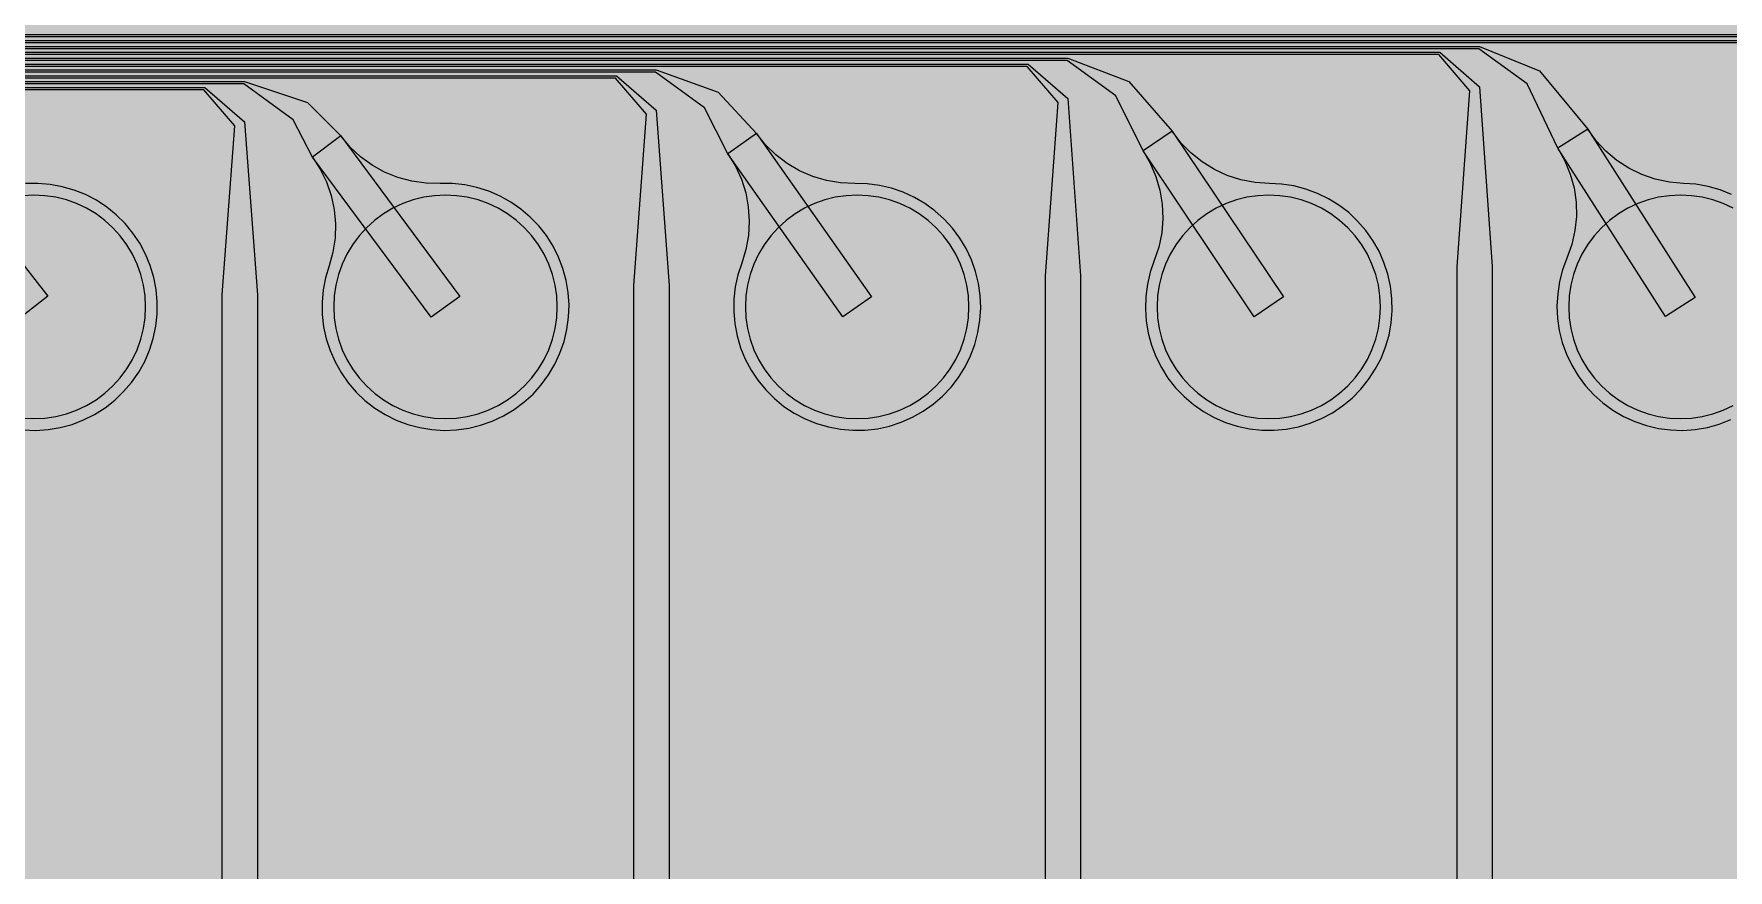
# Model space of a CAD drawing. Header units: metres. Extents: x -7240 to 10960, y -29667 to 1823.
# Drawn here: x -2627 to -1187, y -21631 to -20920 of the extents above; entities that cross this region are included whole.
import ezdxf

# ---------------------------------------------------------------- set-up
doc = ezdxf.new("R2010")
doc.units = ezdxf.units.M
for name, color, linetype in [('Metal1', 4, 'CONTINUOUS'), ('Polyimide', 7, 'CONTINUOUS'), ('Polyimide_Negative', 5, 'CONTINUOUS')]:
    doc.layers.add(name, color=color, linetype=linetype)

msp = doc.modelspace()

# ---------------------------------------------------------------- hatches: boundary and pattern name
at = {"layer": 'Polyimide'}
msp.add_hatch(color=7, dxfattribs=at).paths.add_polyline_path([(4088.5, -11806.9), (4098.7, -11851.2), (4115.6, -11893.5), (4138.6, -11932.7), (4167.4, -11968), (4201.1, -11998.5), (4239, -12023.6), (4280.3, -12042.7), (4349.2, -12073.7), (4413.2, -12113.8), (4471.3, -12162), (4522.3, -12217.7), (4565.4, -12279.7), (4599.7, -12346.9), (4624.7, -12418.2), (4639.9, -12492.2), (4645, -12567.5), (4639.9, -12642.8), (4624.7, -12716.8), (4599.7, -12788.1), (4565.4, -12855.3), (4522.3, -12917.3), (4471.3, -12973), (4413.2, -13021.2), (4349.2, -13061.3), (4280.3, -13092.3), (4239, -13111.4), (4201.1, -13136.5), (4167.4, -13167), (4138.6, -13202.3), (4115.6, -13241.5), (4098.7, -13283.8), (4088.5, -13328.1), (4085, -13373.5), (4085, -13567.5), (4099.4, -13861.6), (4142.6, -14152.8), (4214.2, -14438.4), (4313.4, -14715.5), (4439.2, -14981.7), (4590.6, -15234.2), (4766, -15470.7), (4963.7, -15688.8), (5181.8, -15886.5), (5418.3, -16061.9), (5670.8, -16213.3), (5936.9, -16339.1), (6214.1, -16438.3), (6499.7, -16509.9), (6790.9, -16553.1), (7085, -16567.5), (9960.4, -16567.5), (10038.8, -16571.4), (10116.4, -16582.9), (10192.6, -16601.9), (10266.5, -16628.4), (10337.5, -16662), (10404.8, -16702.3), (10467.9, -16749.1), (10526.1, -16801.8), (10578.8, -16860), (10625.6, -16923), (10665.9, -16990.4), (10699.5, -17061.4), (10725.9, -17135.3), (10745, -17211.4), (10756.5, -17289.1), (10760.4, -17367.5), (10760.4, -21957.3), (10721.6, -22012.9), (10686, -22070.6), (10653.6, -22130.1), (10624.5, -22191.4), (10598.9, -22254.2), (10576.8, -22318.2), (10558.3, -22383.5), (10543.4, -22449.6), (10532.2, -22516.5), (10524.7, -22583.8), (10521, -22651.5), (10521, -22719.3), (10524.7, -22787), (10532.2, -22854.4), (10543.4, -22921.2), (10558.3, -22987.4), (10576.8, -23052.6), (10598.9, -23116.7), (10624.5, -23179.5), (10653.6, -23240.7), (10686, -23300.3), (10721.6, -23357.9), (10760.4, -23413.5), (10760.4, -28667.5), (10756.5, -28745.9), (10745, -28823.6), (10725.9, -28899.7), (10699.5, -28973.6), (10665.9, -29044.6), (10625.6, -29112), (10578.8, -29175), (10526.1, -29233.2), (10467.9, -29285.9), (10404.8, -29332.7), (10337.5, -29373), (10266.5, -29406.6), (10192.6, -29433.1), (10116.4, -29452.1), (10038.8, -29463.6), (9960.4, -29467.5), (-6239.6, -29467.5), (-6318, -29463.6), (-6395.7, -29452.1), (-6471.9, -29433.1), (-6545.8, -29406.6), (-6616.7, -29373), (-6684.1, -29332.7), (-6747.1, -29285.9), (-6805.3, -29233.2), (-6858, -29175), (-6904.8, -29112), (-6945.2, -29044.6), (-6978.7, -28973.6), (-7005.2, -28899.7), (-7024.3, -28823.6), (-7035.8, -28745.9), (-7039.6, -28667.5), (-7039.6, -23426.3), (-6999.4, -23370.1), (-6962.3, -23311.6), (-6928.7, -23251.2), (-6898.5, -23189), (-6871.8, -23125.1), (-6848.8, -23059.9), (-6829.5, -22993.4), (-6814, -22926), (-6802.4, -22857.8), (-6794.6, -22789.1), (-6790.7, -22720), (-6790.7, -22650.8), (-6794.6, -22581.8), (-6802.4, -22513), (-6814, -22444.8), (-6829.5, -22377.4), (-6848.8, -22311), (-6871.8, -22245.7), (-6898.5, -22181.9), (-6928.7, -22119.7), (-6962.3, -22059.2), (-6999.4, -22000.8), (-7039.6, -21944.5), (-7039.6, -17367.5), (-7035.8, -17289.1), (-7024.3, -17211.4), (-7005.2, -17135.3), (-6978.7, -17061.4), (-6945.2, -16990.4), (-6904.8, -16923), (-6858, -16860), (-6805.3, -16801.8), (-6747.1, -16749.1), (-6684.1, -16702.3), (-6616.7, -16662), (-6545.8, -16628.4), (-6471.9, -16601.9), (-6395.7, -16582.9), (-6318, -16571.4), (-6239.6, -16567.5), (-3334, -16567.5), (-3039.9, -16553.1), (-2748.7, -16509.9), (-2463.1, -16438.3), (-2185.9, -16339.1), (-1919.8, -16213.3), (-1667.3, -16061.9), (-1430.8, -15886.5), (-1212.7, -15688.8), (-1015, -15470.7), (-839.6, -15234.2), (-688.2, -14981.7), (-562.4, -14715.5), (-463.2, -14438.4), (-391.6, -14152.8), (-348.4, -13861.6), (-334, -13567.5), (-334, -13373.5), (-337.5, -13328.1), (-347.7, -13283.8), (-364.6, -13241.5), (-387.6, -13202.3), (-416.4, -13167), (-450.1, -13136.5), (-488, -13111.4), (-529.3, -13092.3), (-529.3, -13092.3), (-598.2, -13061.3), (-662.2, -13021.2), (-720.3, -12973), (-771.3, -12917.3), (-814.4, -12855.3), (-848.7, -12788.1), (-873.7, -12716.8), (-888.9, -12642.8), (-894, -12567.5), (-888.9, -12492.2), (-873.7, -12418.2), (-848.7, -12346.9), (-814.4, -12279.7), (-771.3, -12217.7), (-720.3, -12162), (-662.2, -12113.8), (-598.2, -12073.7), (-529.3, -12042.7), (-488, -12023.6), (-450.1, -11998.5), (-416.4, -11968), (-387.6, -11932.7), (-364.6, -11893.5), (-347.7, -11851.2), (-337.5, -11806.9), (-334, -11761.5), (-334, -11074.3), (-337.5, -11028.9), (-347.7, -10984.6), (-364.6, -10942.4), (-387.6, -10903.1), (-416.4, -10867.8), (-450.1, -10837.3), (-488, -10812.2), (-529.3, -10793.2), (-529.3, -10793.2), (-598.2, -10762.1), (-662.2, -10722.1), (-720.3, -10673.8), (-771.3, -10618.1), (-814.4, -10556.1), (-848.7, -10488.9), (-873.7, -10417.6), (-888.9, -10343.7), (-894, -10268.3), (-888.9, -10193), (-873.7, -10119), (-848.7, -10047.8), (-814.4, -9980.5), (-771.3, -9918.5), (-720.3, -9862.9), (-662.2, -9814.6), (-598.2, -9774.6), (-529.3, -9743.5), (-488, -9724.5), (-450.1, -9699.4), (-416.4, -9668.8), (-387.6, -9633.5), (-364.6, -9594.3), (-347.7, -9552), (-337.5, -9507.7), (-334, -9462.4), (-334, -8775.1), (-337.5, -8729.8), (-347.7, -8685.5), (-364.6, -8643.2), (-387.6, -8604), (-416.4, -8568.7), (-450.1, -8538.1), (-488, -8513), (-529.3, -8494), (-529.3, -8494), (-598.2, -8462.9), (-662.2, -8422.9), (-720.3, -8374.6), (-771.3, -8319), (-814.4, -8257), (-848.7, -8189.7), (-873.7, -8118.5), (-888.9, -8044.5), (-894, -7969.2), (-888.9, -7893.8), (-873.7, -7819.9), (-848.7, -7748.6), (-814.4, -7681.4), (-771.3, -7619.4), (-720.3, -7563.7), (-662.2, -7515.4), (-598.2, -7475.4), (-529.3, -7444.3), (-529.3, -7444.3), (-488, -7425.3), (-450.1, -7400.2), (-416.4, -7369.7), (-387.6, -7334.4), (-364.6, -7295.1), (-347.7, -7252.9), (-337.5, -7208.6), (-334, -7163.2), (-334, -6476), (-337.5, -6430.6), (-347.7, -6386.3), (-364.6, -6344), (-387.6, -6304.8), (-416.4, -6269.5), (-450.1, -6239), (-488, -6213.9), (-529.3, -6194.8), (-529.3, -6194.8), (-598.2, -6163.8), (-662.2, -6123.7), (-720.3, -6075.5), (-771.3, -6019.8), (-814.4, -5957.8), (-848.7, -5890.6), (-873.7, -5819.3), (-888.9, -5745.3), (-894, -5670), (-888.9, -5594.7), (-873.7, -5520.7), (-848.7, -5449.4), (-814.4, -5382.2), (-771.3, -5320.2), (-720.3, -5264.5), (-662.2, -5216.3), (-598.2, -5176.2), (-529.3, -5145.2), (-529.3, -5145.2), (-488, -5126.1), (-450.1, -5101), (-416.4, -5070.5), (-387.6, -5035.2), (-364.6, -4996), (-347.7, -4953.7), (-337.5, -4909.4), (-334, -4864), (-334, 380), (-334, 1522.5), (-289, 1522.5), (-288.8, 1515.6), (-288.1, 1508.8), (-287, 1502), (-285.4, 1495.3), (-283.4, 1488.7), (-281, 1482.3), (-278.2, 1476.1), (-274.9, 1470), (-271.3, 1464.2), (-267.3, 1458.6), (-262.9, 1453.3), (-258.2, 1448.3), (-253.2, 1443.6), (-247.9, 1439.2), (-242.3, 1435.2), (-236.5, 1431.6), (-230.4, 1428.3), (-224.2, 1425.5), (-217.8, 1423.1), (-211.2, 1421.1), (-204.5, 1419.5), (-197.7, 1418.4), (-190.9, 1417.7), (-184, 1417.5), (-177.1, 1417.7), (-170.3, 1418.4), (-163.5, 1419.5), (-156.8, 1421.1), (-150.2, 1423.1), (-143.8, 1425.5), (-137.6, 1428.3), (-131.5, 1431.6), (-125.7, 1435.2), (-120.1, 1439.2), (-114.8, 1443.6), (-109.8, 1448.3), (-105.1, 1453.3), (-100.7, 1458.6), (-96.7, 1464.2), (-93.1, 1470), (-89.8, 1476.1), (-87, 1482.3), (-84.6, 1488.7), (-82.6, 1495.3), (-81, 1502), (-79.9, 1508.8), (-79.2, 1515.6), (-79, 1522.5), (1786, 1522.5), (3835, 1522.5), (3835.2, 1529), (3835.9, 1535.6), (3836.9, 1542), (3838.4, 1548.4), (3840.3, 1554.6), (3842.6, 1560.8), (3845.3, 1566.7), (3848.4, 1572.5), (3851.9, 1578.1), (3855.7, 1583.4), (3859.8, 1588.4), (3864.3, 1593.2), (3869.1, 1597.7), (3874.1, 1601.8), (3879.4, 1605.6), (3885, 1609.1), (3890.8, 1612.2), (3896.7, 1614.9), (3902.9, 1617.2), (3909.1, 1619.1), (3915.5, 1620.6), (3921.9, 1621.6), (3928.5, 1622.3), (3935, 1622.5), (3941.5, 1622.3), (3948.1, 1621.6), (3954.5, 1620.6), (3960.9, 1619.1), (3967.1, 1617.2), (3973.3, 1614.9), (3979.2, 1612.2), (3985, 1609.1), (3990.6, 1605.6), (3995.9, 1601.8), (4000.9, 1597.7), (4005.7, 1593.2), (4010.2, 1588.4), (4014.3, 1583.4), (4018.1, 1578.1), (4021.6, 1572.5), (4024.7, 1566.7), (4027.4, 1560.8), (4029.7, 1554.6), (4031.6, 1548.4), (4033.1, 1542), (4034.1, 1535.6), (4034.8, 1529), (4035, 1522.5), (4085, 1522.5), (4085, 380), (4085, 330), (4085, -4864), (4088.5, -4909.4), (4098.7, -4953.7), (4115.6, -4996), (4138.6, -5035.2), (4167.4, -5070.5), (4201.1, -5101), (4239, -5126.1), (4280.3, -5145.2), (4280.3, -5145.2), (4349.2, -5176.2), (4413.2, -5216.3), (4471.3, -5264.5), (4522.3, -5320.2), (4565.4, -5382.2), (4599.7, -5449.4), (4624.7, -5520.7), (4639.9, -5594.7), (4645, -5670), (4639.9, -5745.3), (4624.7, -5819.3), (4599.7, -5890.6), (4565.4, -5957.8), (4522.3, -6019.8), (4471.3, -6075.5), (4413.2, -6123.7), (4349.2, -6163.8), (4280.3, -6194.8), (4239, -6213.9), (4201.1, -6239), (4167.4, -6269.5), (4138.6, -6304.8), (4115.6, -6344), (4098.7, -6386.3), (4088.5, -6430.6), (4085, -6476), (4085, -11761.5), (4088.5, -11806.9)])

# ---------------------------------------------------------------- linework, layer by layer
at = {"layer": 'Metal1'}
for points in [[(1028.9, -18191.7), (1028.9, -22187.9), (998.3, -22218.5), (-5847.5, -22218.5), (-5878.1, -22187.9), (-5878.1, -20951.6), (-5847.5, -20921), (-1048.1, -20921), (-997.7, -20942.4), (-953, -21000), (-864.3, -21144.7), (-889.9, -21160.3), (-978.6, -21015.6), (-1007.7, -20952.8), (-1048.6, -20923), (-5846.7, -20923), (-5876.1, -20952.4), (-5876.1, -22187.1), (-5846.7, -22216.5), (997.5, -22216.5), (1026.9, -22187.1), (1026.9, -18191.7)], [(1023.9, -18191.7), (1023.9, -22182.9), (993.3, -22213.5), (-5842.5, -22213.5), (-5873.1, -22182.9), (-5873.1, -20956.6), (-5842.5, -20926), (-1081.7, -20926), (-1048.1, -20955.3), (-1037.1, -21110.2), (-1037.1, -21892.5), (-1067.1, -21892.5), (-1067.1, -21110.2), (-1056.2, -20958.7), (-1082.5, -20928), (-5841.7, -20928), (-5871.1, -20957.4), (-5871.1, -22182.1), (-5841.7, -22211.5), (992.5, -22211.5), (1021.9, -22182.1), (1021.9, -18191.7)], [(1018.9, -18191.7), (1018.9, -22177.9), (988.3, -22208.5), (-5837.5, -22208.5), (-5868.1, -22177.9), (-5868.1, -20961.6), (-5837.5, -20931), (-1398.1, -20931), (-1346.9, -20951.7), (-1306, -21001.5), (-1214.5, -21144.4), (-1239.8, -21160.6), (-1331.3, -21017.7), (-1357.4, -20962.9), (-1398.6, -20933), (-5836.7, -20933), (-5866.1, -20962.4), (-5866.1, -22177.1), (-5836.7, -22206.5), (987.5, -22206.5), (1016.9, -22177.1), (1016.9, -18191.7)], [(1013.9, -18191.7), (1013.9, -22172.9), (983.3, -22203.5), (-5832.5, -22203.5), (-5863.1, -22172.9), (-5863.1, -20966.6), (-5832.5, -20936), (-1431.7, -20936), (-1398.1, -20965.3), (-1387.1, -21118.2), (-1387.1, -21892.5), (-1417.1, -21892.5), (-1417.1, -21118.2), (-1406.2, -20968.7), (-1432.5, -20938), (-5831.7, -20938), (-5861.1, -20967.4), (-5861.1, -22172.1), (-5831.7, -22201.5), (982.5, -22201.5), (1011.9, -22172.1), (1011.9, -18191.7)], [(1008.9, -18191.7), (1008.9, -22167.9), (978.3, -22198.5), (-5827.5, -22198.5), (-5858.1, -22167.9), (-5858.1, -20971.6), (-5827.5, -20941), (-1748.1, -20941), (-1696.1, -20960.8), (-1659.2, -21003.2), (-1564.7, -21144.1), (-1589.6, -21160.9), (-1684.1, -21019.9), (-1707.1, -20973), (-1748.6, -20943), (-5826.7, -20943), (-5856.1, -20972.4), (-5856.1, -22167.1), (-5826.7, -22196.5), (977.5, -22196.5), (1006.9, -22167.1), (1006.9, -18191.7)], [(1003.9, -18191.7), (1003.9, -22162.9), (973.3, -22193.5), (-5822.5, -22193.5), (-5853.1, -22162.9), (-5853.1, -20976.6), (-5822.5, -20946), (-1781.7, -20946), (-1748, -20975.3), (-1737.1, -21126.2), (-1737.1, -21892.5), (-1767.1, -21892.5), (-1767.1, -21126.2), (-1756.2, -20978.7), (-1782.5, -20948), (-5821.7, -20948), (-5851.1, -20977.4), (-5851.1, -22162.1), (-5821.7, -22191.5), (972.5, -22191.5), (1001.9, -22162.1), (1001.9, -18191.7)], [(998.9, -18191.7), (998.9, -22157.9), (968.3, -22188.5), (-5817.5, -22188.5), (-5848.1, -22157.9), (-5848.1, -20981.6), (-5817.5, -20951), (-2098.1, -20951), (-2045.3, -20969.9), (-2012.6, -21005.1), (-1914.9, -21143.9), (-1939.4, -21161.1), (-2037.1, -21022.4), (-2056.9, -20983.2), (-2098.6, -20953), (-5816.7, -20953), (-5846.1, -20982.4), (-5846.1, -22157.1), (-5816.7, -22186.5), (967.5, -22186.5), (996.9, -22157.1), (996.9, -18191.7)], [(993.9, -18191.7), (993.9, -22152.9), (963.3, -22183.5), (-5812.5, -22183.5), (-5843.1, -22152.9), (-5843.1, -20986.6), (-5812.5, -20956), (-2131.7, -20956), (-2098, -20985.3), (-2087.1, -21134.2), (-2087.1, -21892.5), (-2117.1, -21892.5), (-2117.1, -21134.2), (-2106.3, -20988.7), (-2132.5, -20958), (-5811.7, -20958), (-5841.1, -20987.4), (-5841.1, -22152.1), (-5811.7, -22181.5), (962.5, -22181.5), (991.9, -22152.1), (991.9, -18191.7)], [(988.9, -18191.7), (988.9, -22147.9), (958.3, -22178.5), (-5807.5, -22178.5), (-5838.1, -22147.9), (-5838.1, -20991.6), (-5807.5, -20961), (-2448.1, -20961), (-2394.4, -20978.8), (-2366.1, -21007.2), (-2265.1, -21143.6), (-2289.2, -21161.4), (-2390.2, -21025.1), (-2406.6, -20993.4), (-2448.6, -20963), (-5806.7, -20963), (-5836.1, -20992.4), (-5836.1, -22147.1), (-5806.7, -22176.5), (957.5, -22176.5), (986.9, -22147.1), (986.9, -18191.7)], [(983.9, -18191.7), (983.9, -22142.9), (953.3, -22173.5), (-5802.5, -22173.5), (-5833.1, -22142.9), (-5833.1, -20996.6), (-5802.5, -20966), (-2481.7, -20966), (-2448, -20995.3), (-2437.1, -21142.2), (-2437.1, -21892.5), (-2467.1, -21892.5), (-2467.1, -21142.2), (-2456.3, -20998.7), (-2482.5, -20968), (-5801.7, -20968), (-5831.1, -20997.4), (-5831.1, -22142.1), (-5801.7, -22171.5), (952.5, -22171.5), (981.9, -22142.1), (981.9, -18191.7)], [(978.9, -18191.7), (978.9, -22137.9), (948.3, -22168.5), (-5797.5, -22168.5), (-5828.1, -22137.9), (-5828.1, -21001.6), (-5797.5, -20971), (-2798.1, -20971), (-2743.4, -20987.6), (-2719.9, -21009.6), (-2615.3, -21143.3), (-2638.9, -21161.7), (-2743.5, -21028.1), (-2756.3, -21003.6), (-2798.6, -20973), (-5796.7, -20973), (-5826.1, -21002.4), (-5826.1, -22137.1), (-5796.7, -22166.5), (947.5, -22166.5), (976.9, -22137.1), (976.9, -18191.7)], [(-1183.8, -21056.9), (-1193.5, -21053), (-1203.6, -21050.2), (-1214, -21048.3), (-1224.4, -21047.5), (-1236.5, -21046.5), (-1248.5, -21044), (-1260, -21040), (-1270.9, -21034.7), (-1281.2, -21028), (-1290.5, -21020.2), (-1298.8, -21011.3), (-1306, -21001.5), (-1331.3, -21017.7), (-1331.3, -21017.7), (-1325.3, -21028.3), (-1320.8, -21039.6), (-1317.6, -21051.4), (-1315.8, -21063.4), (-1315.6, -21075.6), (-1316.8, -21087.7), (-1319.5, -21099.6), (-1323.6, -21111.1), (-1327.3, -21120.9), (-1329.9, -21131), (-1331.5, -21141.4), (-1332.1, -21151.8), (-1331.7, -21162.3), (-1330.2, -21172.7), (-1327.6, -21182.9), (-1324.1, -21192.7), (-1319.6, -21202.2), (-1314.2, -21211.2), (-1307.9, -21219.6), (-1300.8, -21227.3), (-1293, -21234.2), (-1284.5, -21240.4), (-1275.5, -21245.7), (-1266, -21250.1), (-1256, -21253.4), (-1245.8, -21255.8), (-1235.5, -21257.2), (-1225, -21257.5), (-1214.5, -21256.7), (-1204.2, -21255), (-1194.1, -21252.2), (-1184.3, -21248.4)], [(-2636, -21257.1), (-2625.6, -21257.5), (-2615.1, -21256.8), (-2604.8, -21255.1), (-2594.7, -21252.4), (-2584.9, -21248.6), (-2575.5, -21243.9), (-2566.6, -21238.3), (-2558.4, -21231.9), (-2550.8, -21224.6), (-2544, -21216.7), (-2538, -21208), (-2532.9, -21198.9), (-2528.8, -21189.3), (-2525.6, -21179.3), (-2523.4, -21169), (-2522.3, -21158.6), (-2522.2, -21148.1), (-2523.2, -21137.7), (-2525.2, -21127.4), (-2528.2, -21117.4), (-2532.2, -21107.7), (-2537.1, -21098.4), (-2542.9, -21089.7), (-2549.6, -21081.7), (-2557.1, -21074.3), (-2565.2, -21067.7), (-2574, -21061.9), (-2583.3, -21057.1), (-2593, -21053.2), (-2603.1, -21050.3), (-2613.4, -21048.4), (-2623.8, -21047.6), (-2634.3, -21047.7)]]:
    msp.add_lwpolyline(points, dxfattribs=at)
for points in [[(-2390.2, -21025.1), (-2383.6, -21035.3), (-2378.2, -21046.3), (-2374.3, -21057.8), (-2371.7, -21069.7), (-2370.6, -21081.8), (-2371, -21094), (-2372.9, -21106), (-2376.2, -21117.7), (-2379.2, -21127.8), (-2381.1, -21138.1), (-2382, -21148.5), (-2381.9, -21159), (-2380.8, -21169.4), (-2378.5, -21179.7), (-2375.3, -21189.6), (-2371.1, -21199.2), (-2366, -21208.4), (-2360, -21217), (-2353.2, -21224.9), (-2345.6, -21232.1), (-2337.3, -21238.6), (-2328.4, -21244.1), (-2319, -21248.8), (-2309.2, -21252.5), (-2299.1, -21255.2), (-2288.7, -21256.9), (-2278.3, -21257.5), (-2267.8, -21257.1), (-2257.4, -21255.6), (-2247.3, -21253.2), (-2237.4, -21249.7), (-2227.9, -21245.2), (-2218.9, -21239.9), (-2210.5, -21233.6), (-2202.7, -21226.6), (-2195.7, -21218.8), (-2189.5, -21210.3), (-2184.2, -21201.3), (-2179.8, -21191.8), (-2176.3, -21181.9), (-2173.9, -21171.7), (-2172.5, -21161.3), (-2172.1, -21150.9), (-2172.8, -21140.4), (-2174.5, -21130.1), (-2177.3, -21120), (-2181, -21110.2), (-2185.7, -21100.8), (-2191.3, -21091.9), (-2197.8, -21083.7), (-2205.1, -21076.1), (-2213, -21069.3), (-2221.6, -21063.4), (-2230.8, -21058.3), (-2240.4, -21054.1), (-2250.4, -21051), (-2260.7, -21048.8), (-2271.1, -21047.7), (-2281.6, -21047.6), (-2293.7, -21047.4), (-2305.8, -21045.7), (-2317.6, -21042.5), (-2328.9, -21037.9), (-2339.5, -21032), (-2349.4, -21024.9), (-2358.3, -21016.6), (-2366.1, -21007.2), (-2390.2, -21025.1)], [(-2037.1, -21022.4), (-2030.7, -21032.8), (-2025.6, -21043.8), (-2021.9, -21055.4), (-2019.7, -21067.4), (-2018.9, -21079.6), (-2019.6, -21091.7), (-2021.7, -21103.7), (-2025.3, -21115.4), (-2028.5, -21125.3), (-2030.8, -21135.6), (-2031.9, -21146), (-2032.1, -21156.5), (-2031.1, -21166.9), (-2029.2, -21177.2), (-2026.2, -21187.2), (-2022.3, -21197), (-2017.3, -21206.2), (-2011.5, -21214.9), (-2004.9, -21223), (-1997.5, -21230.4), (-1989.4, -21237.1), (-1980.6, -21242.8), (-1971.3, -21247.7), (-1961.6, -21251.7), (-1951.6, -21254.6), (-1941.3, -21256.5), (-1930.8, -21257.4), (-1920.4, -21257.3), (-1909.9, -21256.1), (-1899.7, -21253.9), (-1889.7, -21250.6), (-1880.1, -21246.4), (-1871, -21241.3), (-1862.5, -21235.2), (-1854.5, -21228.4), (-1847.3, -21220.7), (-1840.9, -21212.5), (-1835.4, -21203.6), (-1830.7, -21194.2), (-1827.1, -21184.4), (-1824.4, -21174.2), (-1822.7, -21163.9), (-1822.1, -21153.4), (-1822.6, -21142.9), (-1824, -21132.6), (-1826.5, -21122.4), (-1830, -21112.5), (-1834.5, -21103), (-1839.9, -21094), (-1846.2, -21085.6), (-1853.2, -21077.9), (-1861, -21070.9), (-1869.5, -21064.7), (-1878.5, -21059.4), (-1888, -21055), (-1898, -21051.6), (-1908.2, -21049.2), (-1918.5, -21047.9), (-1929, -21047.5), (-1941.2, -21047), (-1953.2, -21045), (-1964.9, -21041.6), (-1976.1, -21036.7), (-1986.6, -21030.5), (-1996.3, -21023.1), (-2005, -21014.6), (-2012.6, -21005.1), (-2037.1, -21022.4)], [(-1684.1, -21019.9), (-1678, -21030.4), (-1673.1, -21041.6), (-1669.7, -21053.3), (-1667.7, -21065.3), (-1667.2, -21077.5), (-1668.2, -21089.6), (-1670.6, -21101.6), (-1674.5, -21113.1), (-1677.9, -21123), (-1680.3, -21133.2), (-1681.7, -21143.6), (-1682.1, -21154.1), (-1681.4, -21164.5), (-1679.7, -21174.9), (-1677, -21185), (-1673.2, -21194.8), (-1668.5, -21204.1), (-1662.9, -21213), (-1656.5, -21221.3), (-1649.2, -21228.8), (-1641.3, -21235.6), (-1632.7, -21241.6), (-1623.5, -21246.7), (-1613.9, -21250.9), (-1603.9, -21254), (-1593.6, -21256.2), (-1583.2, -21257.3), (-1572.7, -21257.4), (-1562.3, -21256.4), (-1552, -21254.5), (-1542, -21251.4), (-1532.3, -21247.4), (-1523.1, -21242.5), (-1514.4, -21236.7), (-1506.3, -21230), (-1498.9, -21222.5), (-1492.3, -21214.4), (-1486.6, -21205.6), (-1481.7, -21196.3), (-1477.8, -21186.6), (-1474.9, -21176.5), (-1473, -21166.2), (-1472.2, -21155.8), (-1472.4, -21145.3), (-1473.6, -21134.9), (-1475.9, -21124.7), (-1479.2, -21114.7), (-1483.4, -21105.1), (-1488.6, -21096), (-1494.7, -21087.5), (-1501.6, -21079.6), (-1509.2, -21072.4), (-1517.5, -21066.1), (-1526.4, -21060.6), (-1535.8, -21056), (-1545.7, -21052.3), (-1555.8, -21049.7), (-1566.2, -21048.1), (-1576.6, -21047.5), (-1588.8, -21046.7), (-1600.8, -21044.4), (-1612.4, -21040.7), (-1623.4, -21035.6), (-1633.8, -21029.2), (-1643.3, -21021.6), (-1651.8, -21012.9), (-1659.2, -21003.2), (-1684.1, -21019.9)]]:
    msp.add_lwpolyline(points, close=True, dxfattribs=at)
at = {"layer": 'Polyimide_Negative'}
for points in [[(-2636.4, -21247), (-2627.1, -21247.5), (-2617.8, -21247), (-2608.6, -21245.7), (-2599.5, -21243.4), (-2590.8, -21240.3), (-2582.3, -21236.3), (-2574.3, -21231.5), (-2566.9, -21225.9), (-2559.9, -21219.7), (-2553.7, -21212.8), (-2548.1, -21205.3), (-2543.3, -21197.3), (-2539.4, -21188.9), (-2536.2, -21180.1), (-2534, -21171), (-2532.6, -21161.8), (-2532.1, -21152.5), (-2532.1, -21152.5), (-2532.6, -21143.2), (-2534, -21134), (-2536.2, -21124.9), (-2539.4, -21116.1), (-2543.3, -21107.7), (-2548.1, -21099.7), (-2553.7, -21092.2), (-2559.9, -21085.3), (-2566.9, -21079.1), (-2574.3, -21073.5), (-2582.3, -21068.7), (-2590.8, -21064.7), (-2599.5, -21061.6), (-2608.6, -21059.3), (-2617.8, -21058), (-2627.1, -21057.5), (-2636.4, -21058)], [(-1182.3, -21068.7), (-1190.8, -21064.7), (-1199.5, -21061.6), (-1208.6, -21059.3), (-1217.8, -21058), (-1227.1, -21057.5), (-1236.4, -21058), (-1245.7, -21059.3), (-1254.7, -21061.6), (-1263.5, -21064.7), (-1271.9, -21068.7), (-1279.9, -21073.5), (-1287.4, -21079.1), (-1294.3, -21085.3), (-1300.6, -21092.2), (-1306.1, -21099.7), (-1310.9, -21107.7), (-1314.9, -21116.1), (-1318, -21124.9), (-1320.3, -21134), (-1321.7, -21143.2), (-1322.1, -21152.5), (-1321.7, -21161.8), (-1320.3, -21171), (-1318, -21180.1), (-1314.9, -21188.9), (-1310.9, -21197.3), (-1306.1, -21205.3), (-1300.6, -21212.8), (-1294.3, -21219.7), (-1287.4, -21225.9), (-1279.9, -21231.5), (-1271.9, -21236.3), (-1263.5, -21240.3), (-1254.7, -21243.4), (-1245.7, -21245.7), (-1236.4, -21247), (-1227.1, -21247.5), (-1217.8, -21247), (-1208.6, -21245.7), (-1199.5, -21243.4), (-1190.8, -21240.3), (-1182.3, -21236.3)]]:
    msp.add_lwpolyline(points, dxfattribs=at)
for points in [[(-2182.1, -21152.5), (-2182.6, -21143.2), (-2184, -21134), (-2186.2, -21124.9), (-2189.4, -21116.1), (-2193.3, -21107.7), (-2198.1, -21099.7), (-2203.7, -21092.2), (-2209.9, -21085.3), (-2216.9, -21079.1), (-2224.3, -21073.5), (-2232.3, -21068.7), (-2240.8, -21064.7), (-2249.5, -21061.6), (-2258.6, -21059.3), (-2267.8, -21058), (-2277.1, -21057.5), (-2286.4, -21058), (-2295.7, -21059.3), (-2304.7, -21061.6), (-2313.5, -21064.7), (-2321.9, -21068.7), (-2329.9, -21073.5), (-2337.4, -21079.1), (-2344.3, -21085.3), (-2350.6, -21092.2), (-2356.1, -21099.7), (-2360.9, -21107.7), (-2364.9, -21116.1), (-2368, -21124.9), (-2370.3, -21134), (-2371.7, -21143.2), (-2372.1, -21152.5), (-2371.7, -21161.8), (-2370.3, -21171), (-2368, -21180.1), (-2364.9, -21188.9), (-2360.9, -21197.3), (-2356.1, -21205.3), (-2350.6, -21212.8), (-2344.3, -21219.7), (-2337.4, -21225.9), (-2329.9, -21231.5), (-2321.9, -21236.3), (-2313.5, -21240.3), (-2304.7, -21243.4), (-2295.7, -21245.7), (-2286.4, -21247), (-2277.1, -21247.5), (-2267.8, -21247), (-2258.6, -21245.7), (-2249.5, -21243.4), (-2240.8, -21240.3), (-2232.3, -21236.3), (-2224.3, -21231.5), (-2216.9, -21225.9), (-2209.9, -21219.7), (-2203.7, -21212.8), (-2198.1, -21205.3), (-2193.3, -21197.3), (-2189.4, -21188.9), (-2186.2, -21180.1), (-2184, -21171), (-2182.6, -21161.8), (-2182.1, -21152.5)], [(-1832.1, -21152.5), (-1832.6, -21143.2), (-1834, -21134), (-1836.2, -21124.9), (-1839.4, -21116.1), (-1843.3, -21107.7), (-1848.1, -21099.7), (-1853.7, -21092.2), (-1859.9, -21085.3), (-1866.9, -21079.1), (-1874.3, -21073.5), (-1882.3, -21068.7), (-1890.8, -21064.7), (-1899.5, -21061.6), (-1908.6, -21059.3), (-1917.8, -21058), (-1927.1, -21057.5), (-1936.4, -21058), (-1945.7, -21059.3), (-1954.7, -21061.6), (-1963.5, -21064.7), (-1971.9, -21068.7), (-1979.9, -21073.5), (-1987.4, -21079.1), (-1994.3, -21085.3), (-2000.6, -21092.2), (-2006.1, -21099.7), (-2010.9, -21107.7), (-2014.9, -21116.1), (-2018, -21124.9), (-2020.3, -21134), (-2021.7, -21143.2), (-2022.1, -21152.5), (-2021.7, -21161.8), (-2020.3, -21171), (-2018, -21180.1), (-2014.9, -21188.9), (-2010.9, -21197.3), (-2006.1, -21205.3), (-2000.6, -21212.8), (-1994.3, -21219.7), (-1987.4, -21225.9), (-1979.9, -21231.5), (-1971.9, -21236.3), (-1963.5, -21240.3), (-1954.7, -21243.4), (-1945.7, -21245.7), (-1936.4, -21247), (-1927.1, -21247.5), (-1917.8, -21247), (-1908.6, -21245.7), (-1899.5, -21243.4), (-1890.8, -21240.3), (-1882.3, -21236.3), (-1874.3, -21231.5), (-1866.9, -21225.9), (-1859.9, -21219.7), (-1853.7, -21212.8), (-1848.1, -21205.3), (-1843.3, -21197.3), (-1839.4, -21188.9), (-1836.2, -21180.1), (-1834, -21171), (-1832.6, -21161.8), (-1832.1, -21152.5)], [(-1482.1, -21152.5), (-1482.6, -21143.2), (-1484, -21134), (-1486.2, -21124.9), (-1489.4, -21116.1), (-1493.3, -21107.7), (-1498.1, -21099.7), (-1503.7, -21092.2), (-1509.9, -21085.3), (-1516.9, -21079.1), (-1524.3, -21073.5), (-1532.3, -21068.7), (-1540.8, -21064.7), (-1549.5, -21061.6), (-1558.6, -21059.3), (-1567.8, -21058), (-1577.1, -21057.5), (-1586.4, -21058), (-1595.7, -21059.3), (-1604.7, -21061.6), (-1613.5, -21064.7), (-1621.9, -21068.7), (-1629.9, -21073.5), (-1637.4, -21079.1), (-1644.3, -21085.3), (-1650.6, -21092.2), (-1656.1, -21099.7), (-1660.9, -21107.7), (-1664.9, -21116.1), (-1668, -21124.9), (-1670.3, -21134), (-1671.7, -21143.2), (-1672.1, -21152.5), (-1671.7, -21161.8), (-1670.3, -21171), (-1668, -21180.1), (-1664.9, -21188.9), (-1660.9, -21197.3), (-1656.1, -21205.3), (-1650.6, -21212.8), (-1644.3, -21219.7), (-1637.4, -21225.9), (-1629.9, -21231.5), (-1621.9, -21236.3), (-1613.5, -21240.3), (-1604.7, -21243.4), (-1595.7, -21245.7), (-1586.4, -21247), (-1577.1, -21247.5), (-1567.8, -21247), (-1558.6, -21245.7), (-1549.5, -21243.4), (-1540.8, -21240.3), (-1532.3, -21236.3), (-1524.3, -21231.5), (-1516.9, -21225.9), (-1509.9, -21219.7), (-1503.7, -21212.8), (-1498.1, -21205.3), (-1493.3, -21197.3), (-1489.4, -21188.9), (-1486.2, -21180.1), (-1484, -21171), (-1482.6, -21161.8), (-1482.1, -21152.5)]]:
    msp.add_lwpolyline(points, close=True, dxfattribs=at)

doc.saveas('drawing.dxf')
